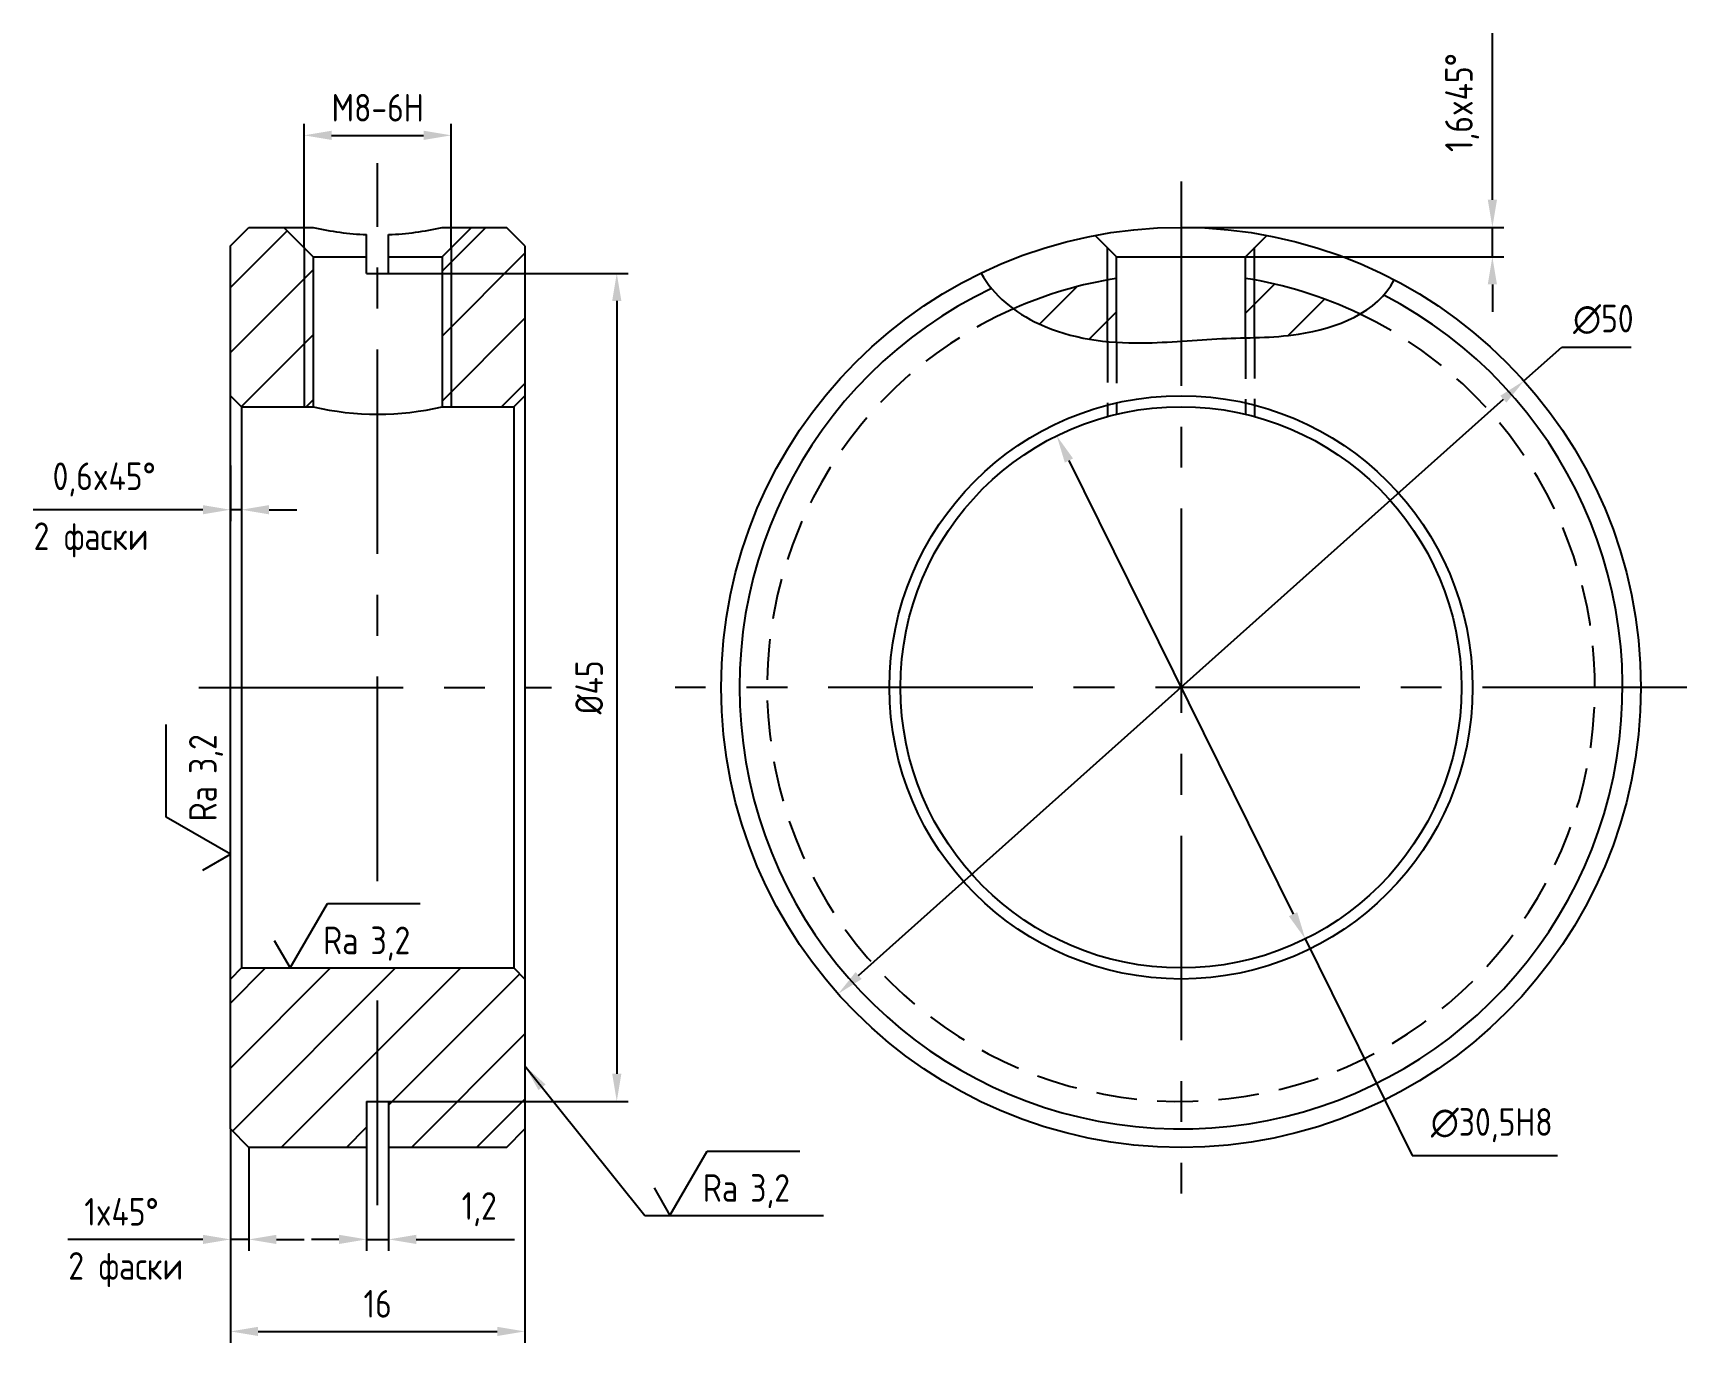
# Model space of a CAD drawing. Header units: millimetres. Extents: x 398.8 to 488.7, y 175.8 to 247.
import ezdxf

# ---------------------------------------------------------------- set-up
doc = ezdxf.new("R2010")
doc.units = ezdxf.units.MM
doc.header["$LTSCALE"] = 0.7
doc.linetypes.add('CENTER', pattern=[50.8, 31.75, -6.35, 6.35, -6.35])
doc.linetypes.add('HIDDEN', pattern=[9.525, 6.35, -3.175])
for name, color, linetype in [('Bord', 1, 'Continuous'), ('Cen', 5, 'CENTER'), ('Cont', 6, 'Continuous'), ('Dim', 7, 'Continuous'), ('Hatch', 2, 'Continuous'), ('Hide', 2, 'HIDDEN'), ('Text', 3, 'Continuous')]:
    doc.layers.add(name, color=color, linetype=linetype)
doc.styles.add('Style1', font='romans.shx', dxfattribs={"width": 0.8})
doc.dimstyles.new('Lin05', dxfattribs={"dimscale": 0.5, "dimtxt": 3, "dimasz": 3, "dimexe": 1.25, "dimexo": 0, "dimgap": 1.5, "dimtad": 1, "dimtoh": 1, "dimdec": 1, "dimtxsty": 'Style1', "dimcen": 2.5, "dimclrt": 3, "dimadec": 0, "dimazin": 0, "dimtfac": 1, "dimtdec": 1, "dimtmove": 0, "dimatfit": 2, "dimldrblk": 'DOT', "dimfxl": 1, "dimarcsym": 0})
doc.dimstyles.new('LIN2_1', dxfattribs={"dimscale": 0.5, "dimtxt": 3, "dimasz": 3, "dimexe": 1.25, "dimexo": 0, "dimgap": 1.5, "dimtad": 1, "dimdec": 1, "dimtxsty": 'Style1', "dimcen": 2.5, "dimclrt": 3, "dimadec": 0, "dimazin": 0, "dimtfac": 1, "dimtdec": 1, "dimtmove": 0, "dimatfit": 3, "dimfxl": 1, "dimarcsym": 0})
pattern_1 = [(45, (96.94, 1.8462), (-1.767767, 1.767767), [])]

# ---------------------------------------------------------------- blocks, each defined once
blk = doc.blocks.new('*D3')
at = {"layer": 'Defpoints', "color": 0, "transparency": 16777216}
for p in [(418.164, 233.92), (418.164, 188.92), (430.564, 188.92)]:
    blk.add_point(p, dxfattribs=at)
at = {"layer": 'Dim', "color": 0, "lineweight": -2, "transparency": 16777216}
for p, q in [((418.164, 233.92), (431.189, 233.92)), ((430.564, 232.42), (430.564, 190.42)), ((418.164, 188.92), (431.189, 188.92))]:
    blk.add_line(p, q, dxfattribs=at)
at = {"layer": 'Dim', "color": 0, "transparency": 16777216}
for points in [[(430.314, 232.42), (430.814, 232.42), (430.564, 233.92)], [(430.314, 190.42), (430.814, 190.42), (430.564, 188.92)]]:
    blk.add_solid(points, dxfattribs=at)
at = {"layer": 'Dim', "color": 3, "transparency": 16777216, "insert": (429.064, 211.42), "char_height": 1.5, "attachment_point": 5, "rotation": 90, "style": 'Style1'}
blk.add_mtext('%%c45', dxfattribs=at)
blk = doc.blocks.new('*D4')
at = {"layer": 'Defpoints', "color": 0, "transparency": 16777216}
for p in [(421.564, 241.42), (413.564, 235.32), (421.564, 235.32)]:
    blk.add_point(p, dxfattribs=at)
at = {"layer": 'Dim', "color": 0, "lineweight": -2, "transparency": 16777216}
for p, q in [((413.564, 235.32), (413.564, 242.045)), ((421.564, 235.32), (421.564, 242.045)), ((415.064, 241.42), (420.064, 241.42))]:
    blk.add_line(p, q, dxfattribs=at)
at = {"layer": 'Dim', "color": 0, "transparency": 16777216}
for points in [[(415.064, 241.67), (415.064, 241.17), (413.564, 241.42)], [(420.064, 241.67), (420.064, 241.17), (421.564, 241.42)]]:
    blk.add_solid(points, dxfattribs=at)
at = {"layer": 'Dim', "color": 3, "transparency": 16777216, "insert": (417.564, 242.92), "char_height": 1.5, "attachment_point": 5, "style": 'Style1'}
blk.add_mtext('M8-6H', dxfattribs=at)
blk = doc.blocks.new('*D5')
at = {"layer": 'Defpoints', "color": 0, "transparency": 16777216}
for p in [(416.964, 186.42), (418.164, 186.42), (418.164, 181.42)]:
    blk.add_point(p, dxfattribs=at)
at = {"layer": 'Dim', "color": 0, "lineweight": -2, "transparency": 16777216}
for p, q in [((416.964, 186.42), (416.964, 180.795)), ((418.164, 186.42), (418.164, 180.795)), ((415.464, 181.42), (413.964, 181.42)), ((416.964, 181.42), (418.164, 181.42)), ((419.664, 181.42), (425.006, 181.42))]:
    blk.add_line(p, q, dxfattribs=at)
at = {"layer": 'Dim', "color": 0, "transparency": 16777216}
for points in [[(415.464, 181.67), (415.464, 181.17), (416.964, 181.42)], [(419.664, 181.67), (419.664, 181.17), (418.164, 181.42)]]:
    blk.add_solid(points, dxfattribs=at)
at = {"layer": 'Dim', "color": 3, "transparency": 16777216, "insert": (423.085, 183.062), "char_height": 1.5, "attachment_point": 5, "style": 'Style1'}
blk.add_mtext('1,2', dxfattribs=at)
blk = doc.blocks.new('*D6')
at = {"layer": 'Defpoints', "color": 0, "transparency": 16777216}
for p in [(425.564, 187.42), (409.564, 181.42), (425.564, 176.42)]:
    blk.add_point(p, dxfattribs=at)
at = {"layer": 'Dim', "color": 0, "lineweight": -2, "transparency": 16777216}
for p, q in [((425.564, 187.42), (425.564, 175.795)), ((409.564, 181.42), (409.564, 175.795)), ((411.064, 176.42), (424.064, 176.42))]:
    blk.add_line(p, q, dxfattribs=at)
at = {"layer": 'Dim', "color": 0, "transparency": 16777216}
for points in [[(411.064, 176.67), (411.064, 176.17), (409.564, 176.42)], [(424.064, 176.67), (424.064, 176.17), (425.564, 176.42)]]:
    blk.add_solid(points, dxfattribs=at)
at = {"layer": 'Dim', "color": 3, "transparency": 16777216, "insert": (417.564, 177.92), "char_height": 1.5, "attachment_point": 5, "style": 'Style1'}
blk.add_mtext('16', dxfattribs=at)
blk = doc.blocks.new('*D7')
at = {"layer": 'Defpoints', "color": 0, "transparency": 16777216}
for p in [(409.564, 223.483), (410.164, 223.483), (409.564, 221.074)]:
    blk.add_point(p, dxfattribs=at)
at = {"layer": 'Dim', "color": 0, "lineweight": -2, "transparency": 16777216}
for p, q in [((409.564, 223.483), (409.564, 220.449)), ((410.164, 223.483), (410.164, 220.449)), ((408.064, 221.074), (398.835, 221.074)), ((410.164, 221.074), (409.564, 221.074)), ((411.664, 221.074), (413.164, 221.074))]:
    blk.add_line(p, q, dxfattribs=at)
at = {"layer": 'Dim', "color": 0, "transparency": 16777216}
for points in [[(408.064, 221.324), (408.064, 220.824), (409.564, 221.074)], [(411.664, 221.324), (411.664, 220.824), (410.164, 221.074)]]:
    blk.add_solid(points, dxfattribs=at)
at = {"layer": 'Dim', "color": 3, "transparency": 16777216, "insert": (402.699, 222.717), "char_height": 1.5, "attachment_point": 5, "style": 'Style1'}
blk.add_mtext('0,6x45°', dxfattribs=at)
blk = doc.blocks.new('sherISO_04')
at = {"layer": 'Text'}
blk.add_line((4.04, 7), (14.12, 7), dxfattribs=at)
blk.add_lwpolyline([(-1.73, 3), (0, 0), (4.04, 7)], dxfattribs=at)
at = {"layer": 'Text', "style": 'Style1', "width": 0.8}
blk.add_text('Ra', height=3, dxfattribs=at).set_placement((3.58, 1.5))
blk.add_attdef('3,2', (8.73, 1.5), '', height=3, dxfattribs=at)
blk = doc.blocks.new('*D9')
at = {"layer": 'Defpoints', "color": 0, "transparency": 16777216}
for p in [(409.564, 187.42), (410.564, 186.42), (409.564, 181.42)]:
    blk.add_point(p, dxfattribs=at)
at = {"layer": 'Dim', "color": 0, "lineweight": -2, "transparency": 16777216}
for p, q in [((409.564, 187.42), (409.564, 180.795)), ((410.564, 186.42), (410.564, 180.795)), ((408.064, 181.42), (400.721, 181.42)), ((410.564, 181.42), (409.564, 181.42)), ((412.064, 181.42), (413.564, 181.42))]:
    blk.add_line(p, q, dxfattribs=at)
at = {"layer": 'Dim', "color": 0, "transparency": 16777216}
for points in [[(408.064, 181.67), (408.064, 181.17), (409.564, 181.42)], [(412.064, 181.67), (412.064, 181.17), (410.564, 181.42)]]:
    blk.add_solid(points, dxfattribs=at)
at = {"layer": 'Dim', "color": 3, "transparency": 16777216, "insert": (403.642, 182.92), "char_height": 1.5, "attachment_point": 5, "style": 'Style1'}
blk.add_mtext('1x45°', dxfattribs=at)
blk = doc.blocks.new('*D10')
at = {"layer": 'Defpoints', "color": 0, "transparency": 16777216}
for p in [(461.234, 236.42), (478.159, 236.42), (464.734, 234.82)]:
    blk.add_point(p, dxfattribs=at)
at = {"layer": 'Dim', "color": 0, "lineweight": -2, "transparency": 16777216}
for p, q in [((478.159, 237.92), (478.159, 246.977)), ((461.234, 236.42), (478.784, 236.42)), ((478.159, 234.82), (478.159, 236.42)), ((464.734, 234.82), (478.784, 234.82)), ((478.159, 233.32), (478.159, 231.82))]:
    blk.add_line(p, q, dxfattribs=at)
at = {"layer": 'Dim', "color": 0, "transparency": 16777216}
for points in [[(477.909, 237.92), (478.409, 237.92), (478.159, 236.42)], [(477.909, 233.32), (478.409, 233.32), (478.159, 234.82)]]:
    blk.add_solid(points, dxfattribs=at)
at = {"layer": 'Dim', "color": 3, "transparency": 16777216, "insert": (476.516, 243.198), "char_height": 1.5, "attachment_point": 5, "rotation": 90, "style": 'Style1'}
blk.add_mtext('1,6x45°', dxfattribs=at)
blk = doc.blocks.new('*D12')
at = {"layer": 'Defpoints', "color": 0, "transparency": 16777216}
for p in [(454.478, 225.091), (467.99, 197.748)]:
    blk.add_point(p, dxfattribs=at)
at = {"layer": 'Dim', "color": 0, "lineweight": -2, "transparency": 16777216}
for p, q in [((455.143, 223.747), (467.326, 199.093)), ((467.99, 197.748), (473.804, 185.983)), ((473.804, 185.983), (481.696, 185.983))]:
    blk.add_line(p, q, dxfattribs=at)
at = {"layer": 'Dim', "color": 0, "transparency": 16777216}
for points in [[(455.367, 223.857), (454.919, 223.636), (454.478, 225.091)], [(467.55, 199.203), (467.101, 198.982), (467.99, 197.748)]]:
    blk.add_solid(points, dxfattribs=at)
at = {"layer": 'Dim', "color": 3, "transparency": 16777216, "insert": (478.125, 187.626), "char_height": 1.5, "attachment_point": 5, "style": 'Style1'}
blk.add_mtext('∅30,5H8', dxfattribs=at)
blk = doc.blocks.new('_Dot')
at = {"color": 0, "linetype": 'ByBlock', "lineweight": -2}
blk.add_line((-0.5, 0), (-1, 0), dxfattribs=at)
at = {"color": 0, "linetype": 'ByBlock', "const_width": 0.5}
blk.add_lwpolyline([(-0.25, 0, 1), (0.25, 0, 1)], format="xyb", close=True, dxfattribs=at)
blk = doc.blocks.new('*D13')
at = {"layer": 'Defpoints', "color": 0, "transparency": 16777216}
for p in [(479.874, 228.079), (442.594, 194.76)]:
    blk.add_point(p, dxfattribs=at)
at = {"layer": 'Dim', "color": 0, "lineweight": -2, "transparency": 16777216}
for p, q in [((479.874, 228.079), (481.927, 229.914)), ((481.927, 229.914), (485.705, 229.914)), ((443.712, 195.76), (478.756, 227.08))]:
    blk.add_line(p, q, dxfattribs=at)
at = {"layer": 'Dim', "color": 0, "transparency": 16777216}
for points in [[(478.589, 227.266), (478.923, 226.893), (479.874, 228.079)], [(443.546, 195.946), (443.879, 195.573), (442.594, 194.76)]]:
    blk.add_solid(points, dxfattribs=at)
at = {"layer": 'Dim', "color": 3, "transparency": 16777216, "insert": (484.191, 231.414), "char_height": 1.5, "attachment_point": 5, "style": 'Style1'}
blk.add_mtext('∅50', dxfattribs=at)

msp = doc.modelspace()

# ---------------------------------------------------------------- hatches: boundary and pattern name
at = {"layer": 'Hatch'}
h = msp.add_hatch(dxfattribs=at)
h.set_pattern_fill('ANSI31', color=256, scale=0.787402, style=0)
h.set_pattern_definition(pattern_1)
h.paths.add_polyline_path([(413.564, 235.32), (412.464, 236.42), (410.564, 236.42), (409.564, 235.42), (409.564, 227.27), (410.164, 226.67), (413.564, 226.67)])
h.paths.add_polyline_path([(414.064, 234.82), (413.564, 235.32), (413.564, 226.67), (414.064, 226.67)])
h.paths.add_polyline_path([(421.564, 235.32), (421.064, 234.82), (421.064, 226.67), (421.564, 226.67)])
h.paths.add_polyline_path([(421.564, 226.67), (424.964, 226.67), (425.564, 227.27), (425.564, 235.42), (424.564, 236.42), (422.664, 236.42), (421.564, 235.32)])
h = msp.add_hatch(dxfattribs=at)
h.set_pattern_fill('ANSI31', color=256, scale=0.787402, style=0)
h.set_pattern_definition(pattern_1)
edge = h.paths.add_edge_path()
edge.add_spline(control_points=[(452.122, 231.992), (452.558, 231.675), (454.184, 230.743), (455.957, 230.335), (457.234, 230.211)], knot_values=[2.611281, 2.611281, 2.611281, 2.611281, 4.18426, 8.00725, 8.00725, 8.00725, 8.00725], degree=3, periodic=0)
edge.add_line((457.234, 230.211), (457.234, 233.561))
edge.add_arc((461.234, 211.42), 22.5, 100.24035, 113.89054)
edge = h.paths.add_edge_path()
edge.add_arc((461.234, 211.42), 22.5, 98.94902, 100.24035)
edge.add_line((457.234, 233.561), (457.234, 230.211))
edge.add_spline(control_points=[(457.234, 230.211), (457.4, 230.195), (457.567, 230.182), (457.734, 230.171)], knot_values=[8.00725, 8.00725, 8.00725, 8.00725, 8.505418, 8.505418, 8.505418, 8.505418], degree=3, periodic=0)
edge.add_line((457.734, 230.171), (457.734, 233.646))
edge = h.paths.add_edge_path()
edge.add_spline(control_points=[(464.734, 230.413), (464.901, 230.417), (465.067, 230.421), (465.234, 230.426)], knot_values=[15.522419, 15.522419, 15.522419, 15.522419, 16.029134, 16.029134, 16.029134, 16.029134], degree=3, periodic=0)
edge.add_line((465.234, 230.426), (465.234, 233.561))
edge.add_arc((461.234, 211.42), 22.5, 79.75965, 81.05098)
edge.add_line((464.734, 233.646), (464.734, 230.413))
edge = h.paths.add_edge_path()
edge.add_spline(control_points=[(465.234, 230.426), (466.012, 230.449), (467.906, 230.55), (469.968, 231.132), (470.965, 231.707)], knot_values=[16.029134, 16.029134, 16.029134, 16.029134, 18.387877, 21.71285, 21.71285, 21.71285, 21.71285], degree=3, periodic=0)
edge.add_arc((461.234, 211.42), 22.5, 64.37494, 79.75965)
edge.add_line((465.234, 233.561), (465.234, 230.426))
h = msp.add_hatch(dxfattribs=at)
h.set_pattern_fill('ANSI31', color=256, scale=0.787402, style=0)
h.set_pattern_definition(pattern_1)
h.paths.add_polyline_path([(416.964, 188.92), (418.164, 188.92), (418.164, 186.42), (424.564, 186.42), (425.564, 187.42), (425.564, 195.57), (424.964, 196.17), (410.164, 196.17), (409.564, 195.57), (409.564, 187.42), (410.564, 186.42), (416.964, 186.42)])

# ---------------------------------------------------------------- linework, layer by layer
at = {"color": 1, "linetype": 'Continuous'}
msp.add_open_spline([(450.375, 233.938), (451.019, 232.701), (453.867, 230.527), (458.675, 229.935), (463.417, 230.474), (468.111, 230.34), (471.937, 231.783), (472.82, 233.573)], degree=3, knots=[0, 0, 0, 0, 4.18426, 9.885671, 14.216727, 18.387877, 24.375797, 24.375797, 24.375797, 24.375797], dxfattribs=at)
at = {"layer": 'Bord'}
for p, q in [((413.564, 235.32), (413.564, 226.67)), ((421.564, 235.32), (421.564, 226.67)), ((457.234, 230.211), (457.234, 235.32)), ((465.234, 230.426), (465.234, 235.32))]:
    msp.add_line(p, q, dxfattribs=at)
at = {"layer": 'Cen', "linetype": 'CENTER', "ltscale": 0.5}
for p, q in [((417.564, 200.893), (417.564, 239.905)), ((461.234, 238.92), (461.234, 183.92)), ((407.839, 211.42), (427.011, 211.42)), ((488.734, 211.42), (433.734, 211.42)), ((417.564, 183.282), (417.564, 195.09))]:
    msp.add_line(p, q, dxfattribs=at)
at = {"layer": 'Cont'}
for p, q in [((409.564, 235.42), (410.564, 236.42)), ((410.564, 236.42), (414.064, 236.42)), ((414.064, 234.82), (412.464, 236.42)), ((416.964, 233.92), (416.964, 236.024)), ((418.164, 233.92), (418.164, 236.024)), ((421.064, 234.82), (422.664, 236.42)), ((421.064, 236.42), (424.564, 236.42)), ((425.564, 235.42), (424.564, 236.42)), ((457.734, 234.82), (456.573, 235.981)), ((464.734, 234.82), (465.896, 235.981)), ((409.564, 187.42), (409.564, 235.42)), ((414.064, 234.82), (416.964, 234.82)), ((414.064, 234.82), (414.064, 226.67)), ((418.164, 234.82), (421.064, 234.82)), ((421.064, 234.82), (421.064, 226.67)), ((425.564, 235.42), (425.564, 187.42)), ((457.734, 234.82), (464.734, 234.82)), ((457.734, 230.171), (457.734, 234.82)), ((464.734, 230.413), (464.734, 234.82)), ((416.964, 233.92), (418.164, 233.92)), ((410.164, 226.67), (409.564, 227.27)), ((410.164, 226.67), (414.064, 226.67)), ((410.164, 226.67), (410.164, 196.17)), ((421.064, 226.67), (424.964, 226.67)), ((424.964, 226.67), (425.564, 227.27)), ((424.964, 226.67), (424.964, 196.17)), ((410.164, 196.17), (409.564, 195.57)), ((410.164, 196.17), (424.964, 196.17)), ((424.964, 196.17), (425.564, 195.57)), ((416.964, 188.92), (416.964, 186.42)), ((416.964, 188.92), (418.164, 188.92)), ((418.164, 188.92), (418.164, 186.42)), ((410.564, 186.42), (409.564, 187.42)), ((424.564, 186.42), (425.564, 187.42)), ((416.964, 186.42), (410.564, 186.42)), ((424.564, 186.42), (418.164, 186.42))]:
    msp.add_line(p, q, dxfattribs=at)
for radius in [25, 15.85, 15.25]:
    msp.add_circle((461.234, 211.42), radius, dxfattribs=at)
for centre, radius, start, end in [((417.564, 251.263), 15.25, 256.73188, 267.74516), ((417.564, 251.263), 15.25, 272.25484, 283.26812), ((461.234, 211.42), 24, 115.41573, 62.65817), ((461.234, 211.42), 22.5, 98.94902, 113.89054), ((461.234, 211.42), 22.5, 64.37494, 81.05098), ((417.564, 241.513), 15.25, 256.73188, 283.26812)]:
    msp.add_arc(centre, radius, start, end, dxfattribs=at)
at = {"layer": 'Hide', "ltscale": 0.5}
for p, q in [((457.234, 230.211), (457.234, 226.136)), ((457.734, 230.171), (457.734, 226.263)), ((464.734, 230.413), (464.734, 226.263)), ((465.234, 230.426), (465.234, 226.136))]:
    msp.add_line(p, q, dxfattribs=at)
msp.add_arc((461.234, 211.42), 22.5, 113.89054, 64.37494, dxfattribs=at)

# ---------------------------------------------------------------- block references
at = {"layer": 'Cont', "xscale": 0.5, "yscale": 0.5, "zscale": 0.5, "rotation": 90}
msp.add_blockref('sherISO_04', (409.564, 202.35), dxfattribs=at).add_auto_attribs({'3,2': '3,2'})
at = {"layer": 'Cont', "xscale": 0.5, "yscale": 0.5, "zscale": 0.5}
for p in [(412.814, 196.17), (433.453, 182.716)]:
    msp.add_blockref('sherISO_04', p, dxfattribs=at).add_auto_attribs({'3,2': '3,2'})

# ---------------------------------------------------------------- texts
at = {"layer": 'Text', "style": 'Style1', "width": 0.8}
for p in [(398.866, 218.884), (400.752, 179.229)]:
    msp.add_text('2 фаски', height=1.5, dxfattribs=at).set_placement(p)

# ---------------------------------------------------------------- dimensions: what is measured, and where the dimension line sits
at = {"layer": 'Dim'}
for base, p1, p2, text, picture, middle in [((478.159, 236.42), (464.734, 234.82), (461.234, 236.42), '<>x45°', '*D10', (476.516, 243.198)), ((430.564, 188.92), (418.164, 233.92), (418.164, 188.92), '%%c<>', '*D3', (429.064, 211.42))]:
    dim = msp.add_linear_dim(base=base, p1=p1, p2=p2, angle=90, text=text, dimstyle='LIN2_1', dxfattribs=at)
    dim.commit()
    dim.dimension.update_dxf_attribs({"geometry": picture, "text_midpoint": middle})
for base, p1, p2, text, picture, middle in [((421.564, 241.42), (413.564, 235.32), (421.564, 235.32), 'M<>-6H', '*D4', (417.564, 242.92)), ((409.564, 221.074), (410.164, 223.483), (409.564, 223.483), '<>x45°', '*D7', (402.699, 222.717)), ((409.564, 181.42), (410.564, 186.42), (409.564, 187.42), '<>x45°', '*D9', (403.642, 182.92))]:
    dim = msp.add_linear_dim(base=base, p1=p1, p2=p2, text=text, dimstyle='LIN2_1', dxfattribs=at)
    dim.commit()
    dim.dimension.update_dxf_attribs({"geometry": picture, "text_midpoint": middle})
dim = msp.add_diameter_dim_2p(p1=(442.594, 194.76), p2=(479.874, 228.079), dimstyle='Lin05', dxfattribs=at)
dim.commit()
dim.dimension.update_dxf_attribs({"geometry": '*D13', "text_midpoint": (484.191, 229.914), "dimtype": 163})
dim = msp.add_diameter_dim_2p(p1=(454.478, 225.091), p2=(467.99, 197.748), text='<>H8', dimstyle='Lin05', dxfattribs=at)
dim.commit()
dim.dimension.update_dxf_attribs({"geometry": '*D12', "text_midpoint": (478.125, 185.983), "dimtype": 163})
for base, p1, p2, picture, middle in [((425.564, 176.42), (409.564, 181.42), (425.564, 187.42), '*D6', (417.564, 177.92)), ((418.164, 181.42), (416.964, 186.42), (418.164, 186.42), '*D5', (423.085, 183.062))]:
    dim = msp.add_linear_dim(base=base, p1=p1, p2=p2, dimstyle='LIN2_1', dxfattribs=at)
    dim.commit()
    dim.dimension.update_dxf_attribs({"geometry": picture, "text_midpoint": middle})

# ---------------------------------------------------------------- leaders
msp.add_leader([(425.564, 190.855), (432.096, 182.716), (441.803, 182.716)], dimstyle='LIN2_1', dxfattribs=at)

doc.saveas('drawing.dxf')
